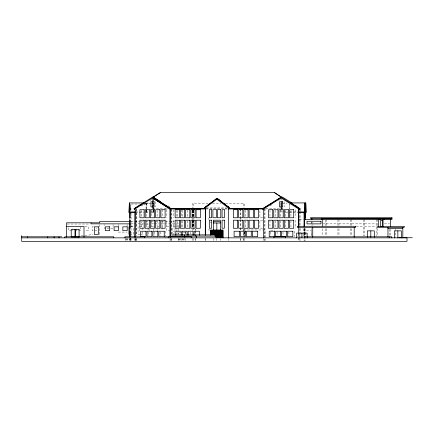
<?xml version="1.0" encoding="UTF-8"?>
<svg xmlns="http://www.w3.org/2000/svg" width="434" height="434" viewBox="0 0 434 434"><rect width="100%" height="100%" fill="white"/><g stroke="black" fill="none" stroke-linecap="round" stroke-linejoin="round"><path stroke-width="0.33" stroke-dasharray="2.17 1.63" d="M147.376 203.188L147.365 203.768L147.365 202.928L150.018 203.188M153.403 205.879L153.321 203.188L153.311 203.768L153.305 203.188L150.663 203.188M153.576 212.519L153.5 209.242M130.563 211.217L130.775 204.051L139.493 204.051M135.771 212.519L135.875 208.987M145.916 212.519L146.16 203.573M153.121 209.242L153.05 212.519M153.142 208.57L153.202 206.551M153.224 205.879L153.305 203.188M153.354 212.519L153.446 209.573M153.462 208.987L153.495 207.87L153.565 208.987M192.506 211.466L192.539 210.512M280.869 209.242L280.787 211.933L282.789 211.933M280.89 208.57L280.95 206.551M280.972 205.879L281.053 203.188L287.015 203.188M289.494 208.721L289.624 204.219M304.239 206.465L304.321 203.768M152.627 206.541L152.551 208.987L152.833 201.208M152.649 205.928L152.866 199.19M281.232 206.541L281.156 208.987L281.558 197.964M281.254 205.928L281.313 204.094M152.594 207.164L152.887 199.19M152.86 200.557L152.952 197.964M192.815 210.512L192.783 217.765M193.092 210.512L193.059 217.765M149.99 200.459L152.263 199.032M270.073 205.797L272.346 204.365M278.585 200.454L280.869 199.032M81.136 236.004L93.098 234.496M208.098 203.736L192.333 203.736L192.333 208.987M212.492 203.736L220.868 203.736M225.571 203.736L244.385 203.736L244.385 207.745M144.837 203.768L153.62 203.768M144.164 204.051L146.187 204.051M206.362 207.935L226.825 207.935M152.551 208.396L167.909 208.396M205.971 208.396L228.398 208.396M265.847 208.396L282.312 208.396M165.208 208.987L168.446 208.987M205.83 208.987L209.177 208.987M225.137 208.987L227.373 208.987M264.518 208.987L268.109 208.987M135.582 209.72L135.771 235.868M135.565 211.933L143.225 211.933M145.705 211.933L148.911 211.933M151.043 211.933L153.582 211.933M283.331 211.933L287.46 211.933M289.934 211.933L298.136 211.933M135.354 212.519L143.535 212.519M145.656 212.519L148.927 212.519M151.027 212.519L153.88 212.519L153.739 207.81M285.691 212.519L287.829 212.519M289.397 212.519L298.158 212.519M130.797 217.765L130.878 213.175M262.706 217.765L259.906 217.765L259.906 209.72M299.335 219.485L303.469 219.485M130.797 220.217L130.878 228.262L130.775 220.217M262.706 220.217L259.906 220.217L259.906 228.262L262.706 228.262M130.927 221.405L143.122 221.405M145.835 221.405L148.547 221.405M151.254 221.405L158.708 221.405M161.421 221.405L174.3 221.405M210.208 222.284L211.955 222.284M130.959 223.857L133.721 223.857M134.345 223.857L143.215 223.857M145.857 223.857L148.64 223.857M151.276 223.857L154.065 223.857M154.661 223.857L158.811 223.857M161.432 223.857L164.236 223.857M164.817 223.857L178.477 223.857L178.477 233.855M323.227 223.857L325.158 223.857M326.211 223.857L337.929 223.857M338.981 223.857L350.699 223.857M351.752 223.857L363.47 223.857M364.522 223.857L376.245 223.857M384.383 223.857L389.537 223.857M67.172 224.031L89.778 224.031M140.659 224.557L143.35 224.557M146.041 224.557L148.059 224.557L148.059 227.063M130.52 226.656L134.247 226.656M356.309 226.656L363.47 226.656M364.522 226.656L376.245 226.656M84.896 226.83L88.644 226.83L88.644 230.595L84.896 230.595M93.391 226.83L92.144 226.83L92.144 230.595L96.516 230.595L96.516 228.083M130.764 226.83L133.162 226.83L133.162 234.355L130.764 234.355M139.26 226.83L142.26 226.83L142.26 230.638M151.585 226.83L153.457 226.83L153.457 230.595M159.083 226.83L157.83 226.83L157.83 230.595M166.58 226.83L169.076 226.83M175.103 226.83L172.699 226.83L172.699 233.725M175.699 226.83L176.898 226.83L176.898 234.355M210.208 229.982L208.456 229.982L208.456 228.696M243.545 229.982L265.044 229.982L265.044 240.479M270.664 230.156L274.163 230.156L274.163 230.855M71.648 230.595L68.523 230.595L68.523 226.83M170.329 230.595L166.58 230.595L166.547 220.217M130.688 231.235L130.9 235.982L130.878 231.235M175.32 231.414L173.312 231.414L173.312 234.121M118.319 232.082L127.07 232.082M185.389 232.781L178.39 232.781L178.39 234.062M139.862 234.355L138.061 234.355L138.061 226.83M140.464 234.355L142.26 234.355L142.26 231.902M297.312 236.801L306.838 236.801M125.768 238.901L129.988 238.901M178.39 238.901L185.389 238.901M125.768 239.427L130.01 239.427M178.39 239.427L185.389 239.427M125.768 239.953L130.032 239.953M178.39 239.953L185.389 239.953M168.018 205.949L170.269 207.354M193.244 210.512L193.276 211.466M192.967 210.512L193 211.466M192.691 210.512L192.729 211.466M282.024 201.208L282.1 203.15M282.263 207.691L282.312 208.987M153.376 199.32L153.522 203.991M153.663 207.767L153.707 208.987M281.921 201.208L282.171 208.987M153.235 198.631L153.294 200.638M153.316 201.305L153.468 205.982M289.706 204.219L289.841 208.721M281.064 203.188L281.189 207.224M281.21 207.897L281.27 209.915M281.286 210.588L281.33 211.933M153.419 206.551L153.484 208.57M146.177 202.928L146.35 208.721M146.372 209.362L146.442 212.519L146.345 209.259M146.177 203.768L146.323 208.608M136.189 208.987L136.298 235.819M130.791 204.051L131.008 211.217M130.2 206.79L130.336 211.293M130.205 207.81L130.308 211.174M395.835 229.103L395.835 237.854M390.589 229.147L390.589 235.884M389.537 229.293L389.537 235.879M377.292 219.485L377.292 225.539M377.292 228.631L377.292 235.879M376.245 219.485L376.245 235.879M364.522 219.485L364.522 235.879M363.47 219.485L363.47 235.879M351.752 219.485L351.752 225.539M351.752 228.631L351.752 235.879M350.699 219.485L350.699 225.539M350.699 228.631L350.699 235.879M338.981 219.485L338.981 225.539M338.981 228.631L338.981 235.879M337.929 219.485L337.929 225.539M337.929 228.631L337.929 235.879M326.211 219.485L326.211 225.539M326.211 228.631L326.211 235.879M325.158 220.109L325.158 225.539M325.158 228.631L325.158 235.879M322.712 228.669L322.712 235.884M312.914 221.98L312.914 223.233M312.914 224.416L312.914 225.539M311.862 221.779L311.862 225.799M311.862 228.479L311.862 235.884M311.167 221.888L311.167 223.201M311.167 235.944L311.167 230.855L305.916 230.855L305.916 232.125M305.916 232.765L305.916 237.219M305.319 228.496L305.319 240.479M304.793 228.496L304.793 240.479M304.587 228.496L304.587 240.479M304.543 228.669L304.543 233.259M304.543 233.915L304.543 237.197M304.169 230.855L304.169 232.125M304.169 232.765L304.169 237.219M304.06 228.496L304.06 240.479M303.469 228.669L303.469 233.259M303.469 233.915L303.469 237.197M300.144 209.655L300.144 210.995M300.144 211.667L300.073 225.832M300.144 228.414L300.073 240.479M299.525 209.72L299.525 211.022M299.525 211.673L299.547 225.832M299.547 228.496L299.547 240.479M299.335 233.817L299.335 240.479M298.809 233.817L298.809 240.479M298.744 233.508L298.706 240.479M295.153 209.72L295.153 217.765M295.153 220.217L295.153 228.262M294.274 231.235L294.274 236.66M290.954 210.387L290.954 217.098M290.954 220.884L290.954 227.595M288.898 231.913L288.898 235.982M285.708 210.387L285.708 217.098M285.708 220.884L285.708 227.595M284.129 201.761L284.129 206.92M282.995 231.913L282.995 235.982M280.982 202.401L280.982 206.92M280.456 210.387L280.456 217.098M280.456 220.884L280.456 227.595M277.093 231.913L277.093 235.982M275.21 210.387L275.21 217.098M275.21 220.884L275.21 227.595M270.664 232.125L270.664 237.219M269.964 210.387L269.964 217.098M269.964 220.217L269.964 227.595M264.973 208.987L264.973 240.479M264.724 208.987L264.724 240.479M263.536 238.467L263.568 240.479M245.568 210.387L245.568 217.098M245.568 220.884L245.568 227.595M244.385 229.119L244.385 230.459M244.385 231.127L244.385 235.803M244.385 238.472L244.385 240.479M244.32 232.071L244.32 236.66M244.163 232.071L244.163 236.004M244.044 232.071L244.044 236.66M243.859 229.982L243.886 236.004M243.859 238.51L243.859 240.479M243.545 228.626L243.545 235.884M243.545 238.51L243.545 240.479M243.403 203.736L243.403 207.674M240.745 208.987L240.745 219.034M240.745 219.707L240.745 227.074M240.745 227.747L240.745 230.427M240.745 238.467L240.745 240.479M240.61 208.987L240.61 219.034M240.61 219.707L240.61 227.074M240.61 227.747L240.61 230.427M240.61 238.467L240.61 240.479M228.398 238.467L228.382 240.479M220.336 238.51L220.336 240.479M216.837 238.51L216.837 240.479M213.338 238.51L213.338 240.479M208.456 218.199L208.456 219.485M205.309 238.467L205.309 240.479M205.293 238.467L205.293 240.479M195.273 229.087L195.273 230.427M195.273 231.094L195.273 233.78M195.273 238.467L195.273 240.479M195.132 229.087L195.132 230.427M195.132 231.094L195.132 233.78M195.132 238.467L195.132 240.479M193.314 203.736L193.314 207.745M193.314 210.419L193.314 219.099M193.314 219.772L193.276 227.595M193.314 227.785L193.314 230.459M193.314 238.472L193.314 240.479M193.195 210.485L193.217 217.765M193.217 220.217L193.195 228.262M193.141 210.485L193.141 217.765M193.141 220.884L193.141 228.262M193.059 220.217L193.059 227.595M192.918 210.485L193 217.136M192.94 220.884L192.918 228.262M192.864 210.485L192.864 217.765M192.848 220.884L192.864 228.262M192.783 220.884L192.783 228.262M192.663 210.674L192.729 217.136M192.729 220.217L192.663 227.595M192.593 209.817L192.571 217.119M192.642 220.217L192.571 227.595M192.474 210.327L192.474 228.414M192.474 229.087L192.474 230.427M192.474 238.467L192.474 240.479M190.455 232.092L190.455 234.121M187.656 210.387L187.656 217.098M187.656 220.884L187.656 227.595M185.774 232.092L185.774 234.121M185.389 231.414L185.389 234.062M185.389 238.51L185.389 240.479M182.405 210.387L182.405 217.098M182.405 220.884L182.405 227.595M181.889 238.554L181.889 240.479M181.358 209.72L181.358 217.098M181.358 220.884L181.358 227.595M178.39 238.51L178.39 240.479M177.989 232.092L177.989 234.121M177.159 210.387L177.159 217.098M177.159 220.884L177.159 227.595M176.112 210.387L176.112 217.098M176.112 220.217L176.112 227.595M174.978 228.642L174.978 233.904M173.312 209.72L173.312 217.765M173.312 220.217L173.312 228.262M171.538 208.987L171.538 233.78M171.538 238.467L171.538 240.479M171.294 209.655L171.294 235.119M171.294 238.467L171.294 240.479M170.953 226.83L170.953 230.595M170.133 238.467L170.133 240.479M170.101 238.467L170.101 240.479M166.547 209.72L166.547 217.765M165.669 231.235L165.669 235.982M162.349 209.72L162.349 217.098M162.349 220.884L162.349 227.595M162.207 226.83L162.207 230.595M160.292 231.913L160.292 235.982M157.103 210.387L157.103 217.098M157.103 220.884L157.103 227.595M155.524 201.761L155.524 206.92M154.39 231.913L154.39 235.982M152.377 202.401L152.377 206.92M151.851 209.72L151.851 217.098M151.851 220.884L151.851 227.595M149.084 228.713L149.084 230.595M148.488 231.913L148.488 235.982M148.059 227.693L148.059 230.828M146.605 210.387L146.605 217.098M146.605 220.884L146.605 227.595M142.059 231.913L142.059 235.982M141.359 210.387L141.359 217.098M141.359 220.884L141.359 227.595M139.314 228.946L139.314 232.082M136.368 208.987L136.368 235.787M136.368 238.467L136.368 240.479M136.298 238.478L136.298 240.479M135.771 238.505L135.771 240.479M135.56 238.505L135.56 240.479M135.034 238.478L135.034 240.479M134.931 238.901L134.931 240.479M131.046 213.186L131.046 235.852M131.046 238.51L131.046 240.479M130.797 213.175L130.775 217.765M130.52 238.51L130.52 240.479M130.314 237.854L130.314 240.479M130.146 238.51L130.146 240.479M130.075 237.854L130.032 240.479M129.788 238.478L129.788 240.479M127.07 224.557L127.07 226.439M125.768 238.51L125.768 240.479M118.319 224.557L118.319 226.439M113.073 224.557L113.073 228.317L104.323 228.317L104.323 224.557M99.749 224.698L99.749 236.053M80.767 226.83L80.767 230.595L76.395 230.595L76.395 228.713M72.896 228.713L72.896 230.595M300.93 208.765L300.561 209.356L300.93 208.765M145.444 203.296L141.473 205.787L145.444 203.307"/><path stroke-width="0.65" d="M305.319 219.843L305.021 202.928L304.76 212.519L304.749 211.933L298.804 211.933L298.809 212.519L306.019 212.519L305.758 202.928L290.726 202.928L299.861 208.765L299.286 209.356L281.107 197.964L262.928 209.356L262.554 208.765L281.107 197.139L282.572 197.139L292.69 203.481M135.034 237.148L135.034 212.519L129.088 212.519L129.348 202.928L143.73 202.928M129.088 212.519L129.348 203.768L129.554 210.501M305.758 202.928L305.493 212.519L305.487 211.933M134.323 209.356L152.513 197.964L170.681 209.356L171.05 208.765L152.502 197.139L133.949 208.765L134.545 209.356M299.286 209.356L299.883 208.765M212.394 201.87L217.222 198.311L229.396 207.799L228.924 208.358L216.837 199.19L204.723 208.358L204.3 207.799L216.826 198.311L221.329 201.414M204.349 207.799L211.325 202.662M281.715 197.253L274.57 192.647L160.292 192.647L153.294 197.139L158.03 200.041M263.536 237.799L263.568 208.987L262.928 209.356M134.714 208.423L143.643 202.928M160.292 192.647L152.963 197.139L170.508 208.396M263.199 208.396L276.832 200.041M277.972 199.342L280.809 197.606M281.378 197.253L274.57 192.647M152.502 197.139L153.967 197.139M152.502 197.964L170.681 209.356M205.347 207.935L205.293 235.119M228.436 207.935L228.398 237.799M170.123 208.396L205.309 208.396M228.382 208.396L263.834 208.396M135.142 208.987L134.931 237.181M228.382 208.987L263.568 208.987M129.077 211.933L135.028 211.933L135.034 212.519M130.249 221.405L99.749 221.405L99.749 222.805L66.51 222.805L66.51 237.197M213.338 222.984L220.336 222.984M130.281 223.857L91.004 223.857L91.004 222.805M66.51 226.483L84.006 226.483L84.006 237.186M130.167 226.83L128.963 226.83L128.963 234.355L130.167 234.355M387.963 228.403L402.833 228.403M210.729 230.53L222.973 230.53M210.729 231.056L222.973 231.056M210.729 231.577L222.973 231.577M210.729 232.103L222.973 232.103M210.729 232.629L222.973 232.629M210.729 233.156L222.973 233.156M210.729 233.676L222.973 233.676M210.729 234.203L222.973 234.203M210.729 234.729L222.973 234.729M172.032 234.881L215.389 234.881M215.242 235.255L222.973 235.255M215.242 235.776L222.973 235.776M170.974 236.101L216.447 236.101M215.242 236.302L222.973 236.302M21.7 236.801L61.785 236.801M164.41 236.801L191.795 236.801L191.795 237.854M216.528 236.828L222.973 236.828M306.74 236.801L391.799 236.801L391.799 237.854M216.528 237.355L222.973 237.355M398.803 237.729L412.3 237.729M21.7 237.854L407.005 237.854L407.005 241.353L21.7 241.353L21.7 235.619M159.164 200.736L160.868 201.783M290.726 202.928L296.867 206.703M297.984 207.392L299.097 208.076M281.107 197.139L299.655 208.765M295.462 205.483L297.176 206.579M223.955 203.405L225.002 204.197M227.628 206.188L228.675 206.98M216.826 198.311L229.347 207.799M305.758 203.768L306.019 212.519M305.021 203.768L305.286 212.519M304.446 207.81L304.587 226.499M129.348 202.928L129.544 209.362M402.833 227.356L402.833 237.854M401.347 237.854L401.347 230.855L394.349 230.855L394.349 237.854M397.848 230.855L397.848 237.854M390.589 218.432L390.589 226.7M389.51 236.801L389.51 237.854M387.963 227.356L387.963 237.176M384.464 218.785L384.464 219.485M383.065 219.485L383.065 226.7M380.092 218.785L380.092 219.485M378.692 219.485L378.692 226.7M374.309 237.219L374.309 230.855L367.31 230.855L367.31 237.219M370.81 230.855L370.81 237.219M354.198 227.356L354.198 237.197M322.712 219.485L322.712 226.043M321.312 219.485L321.312 218.785L391.989 218.785L391.989 219.485L304.543 219.485L304.543 226.043M312.74 227.356L312.74 237.219M311.862 218.432L311.862 219.772M307.163 237.854L307.163 233.129L296.666 233.129L296.666 237.854M305.151 212.519L305.151 217.765L304.961 212.519M305.069 212.519L305.048 217.765M304.793 212.519L304.793 219.843M304.418 212.519L304.418 217.765L304.229 212.519M304.418 226.06L304.418 220.217L304.229 226.06M304.31 212.519L304.332 217.765M304.31 220.217L304.332 226.06M304.06 212.519L304.06 226.499M301.918 233.129L301.918 237.854M298.809 226.499L298.706 208.987L298.744 233.508M285.626 237.854L285.626 236.801L273.925 236.801L273.925 237.854M222.973 237.875L222.973 230.004L210.729 230.004L210.729 235.255M220.336 229.982L220.336 220.184L213.338 220.184L213.338 229.982M216.837 222.984L216.837 229.982M216.061 236.101L216.061 237.854M215.112 234.881L215.112 236.101M205.309 235.119L205.309 208.987L170.101 208.987L170.101 237.127M199.439 235.304L199.439 231.235L194.063 231.235L194.063 235.304M196.331 236.101L196.331 237.854M195.761 234.881L195.761 236.101M193.011 235.304L193.011 231.235L188.161 231.235L188.161 235.304M187.108 235.304L187.108 231.235L182.258 231.235L182.258 235.304M184.781 236.101L184.781 237.268M184.369 234.881L184.369 236.101M181.206 235.304L181.206 231.235L175.83 231.235L175.83 235.304M170.133 208.987L170.133 237.127M168.62 236.801L168.62 237.854M144.788 237.854L144.788 236.801L124.954 236.801L124.954 237.854M129.956 212.519L129.956 217.765M129.956 220.217L129.956 228.262M129.788 212.519L129.788 237.148M113.773 237.854L113.773 236.801L64.785 236.801L64.785 237.854M78.782 236.801L78.782 237.854M58.991 236.801L58.991 237.854M54.125 236.801L54.125 237.854M47.756 236.801L47.756 237.854M27.402 236.801L27.402 237.854M213.338 222.11A7.438 7.432 0 0 1 220.336 222.11M154.092 201.761L150.94 201.761L150.94 206.92L154.092 206.92L154.092 201.761M282.697 201.761L279.545 201.761L279.545 206.92L282.697 206.92L282.697 201.761M211.591 209.687L209.318 209.687L209.318 217.732L211.591 217.732L211.591 209.687M216.316 209.687L212.904 209.687L212.904 217.732L216.316 217.732L216.316 209.687M220.776 209.687L217.363 209.687L217.363 217.732L220.776 217.732L220.776 209.687M224.362 209.687L222.083 209.687L222.083 217.732L224.362 217.732L224.362 209.687M144.121 209.72L139.922 209.72L139.922 217.765L144.121 217.765L144.121 209.72M149.367 209.72L145.168 209.72L145.168 217.765L149.367 217.765L149.367 209.72M154.612 209.72L150.414 209.72L150.414 217.765L154.612 217.765L154.612 209.72M159.858 209.72L155.665 209.72L155.665 217.765L159.858 217.765L159.858 209.72M165.11 209.72L160.911 209.72L160.911 217.765L165.11 217.765L165.11 209.72M179.329 209.72L175.13 209.72L175.13 217.765L179.329 217.765L179.329 209.72M184.575 209.72L180.376 209.72L180.376 217.765L184.575 217.765L184.575 209.72M189.821 209.72L185.622 209.72L185.622 217.765L189.821 217.765L189.821 209.72M195.067 209.72L190.873 209.72L190.873 217.765L195.067 217.765L195.067 209.72M200.318 209.72L196.119 209.72L196.119 217.765L200.318 217.765L200.318 209.72M237.588 209.72L233.389 209.72L233.389 217.765L237.588 217.765L237.588 209.72M242.834 209.72L238.635 209.72L238.635 217.765L242.834 217.765L242.834 209.72M248.08 209.72L243.886 209.72L243.886 217.765L248.08 217.765L248.08 209.72M253.331 209.72L249.132 209.72L249.132 217.765L253.331 217.765L253.331 209.72M258.577 209.72L254.378 209.72L254.378 217.765L258.577 217.765L258.577 209.72M272.726 209.72L268.527 209.72L268.527 217.765L272.726 217.765L272.726 209.72M277.972 209.72L273.773 209.72L273.773 217.765L277.972 217.765L277.972 209.72M283.218 209.72L279.019 209.72L279.019 217.765L283.218 217.765L283.218 209.72M288.469 209.72L284.27 209.72L284.27 217.765L288.469 217.765L288.469 209.72M293.715 209.72L289.516 209.72L289.516 217.765L293.715 217.765L293.715 209.72M391.989 217.732L310.462 217.732L310.462 218.432L391.989 218.432L391.989 217.732M211.591 220.184L209.318 220.184L209.318 228.23L211.591 228.23L211.591 220.184M224.362 220.184L222.083 220.184L222.083 228.23L224.362 228.23L224.362 220.184M144.121 220.217L139.922 220.217L139.922 228.262L144.121 228.262L144.121 220.217M149.367 220.217L145.168 220.217L145.168 228.262L149.367 228.262L149.367 220.217M154.612 220.217L150.414 220.217L150.414 228.262L154.612 228.262L154.612 220.217M159.858 220.217L155.665 220.217L155.665 228.262L159.858 228.262L159.858 220.217M165.11 220.217L160.911 220.217L160.911 228.262L165.11 228.262L165.11 220.217M179.329 220.217L175.13 220.217L175.13 228.262L179.329 228.262L179.329 220.217M184.575 220.217L180.376 220.217L180.376 228.262L184.575 228.262L184.575 220.217M189.821 220.217L185.622 220.217L185.622 228.262L189.821 228.262L189.821 220.217M195.067 220.217L190.873 220.217L190.873 228.262L195.067 228.262L195.067 220.217M200.318 220.217L196.119 220.217L196.119 228.262L200.318 228.262L200.318 220.217M237.588 220.217L233.389 220.217L233.389 228.262L237.588 228.262L237.588 220.217M242.834 220.217L238.635 220.217L238.635 228.262L242.834 228.262L242.834 220.217M248.08 220.217L243.886 220.217L243.886 228.262L248.08 228.262L248.08 220.217M253.331 220.217L249.132 220.217L249.132 228.262L253.331 228.262L253.331 220.217M258.577 220.217L254.378 220.217L254.378 228.262L258.577 228.262L258.577 220.217M272.726 220.217L268.527 220.217L268.527 228.262L272.726 228.262L272.726 220.217M277.972 220.217L273.773 220.217L273.773 228.262L277.972 228.262L277.972 220.217M283.218 220.217L279.019 220.217L279.019 228.262L283.218 228.262L283.218 220.217M288.469 220.217L284.27 220.217L284.27 228.262L288.469 228.262L288.469 220.217M293.715 220.217L289.516 220.217L289.516 228.262L293.715 228.262L293.715 220.217M382.3 220.418L380.547 220.418L380.547 226.543L382.3 226.543L382.3 220.418M320.986 221.253L306.99 221.253L306.99 223.879L320.986 223.879L320.986 221.253M355.598 226.304L297.344 226.304L297.344 227.356L355.598 227.356L355.598 226.304M404.233 226.656L377.292 226.656L377.292 227.356L404.233 227.356L404.233 226.656M98.523 226.83L94.324 226.83L94.324 234.355L98.523 234.355L98.523 226.83M109.721 226.83L105.348 226.83L105.348 230.595L109.721 230.595L109.721 226.83M118.466 226.83L114.093 226.83L114.093 230.595L118.466 230.595L118.466 226.83M127.216 226.83L122.844 226.83L122.844 230.595L127.216 230.595L127.216 226.83M74.995 229.434L71.214 229.434L71.214 236.959L74.995 236.959L74.995 229.434M79.086 229.434L75.31 229.434L75.31 236.959L79.086 236.959L79.086 229.434M129.929 231.235L129.88 236.66L129.934 231.235M145.998 231.235L140.621 231.235L140.621 236.66L145.998 236.66L145.998 231.235M151.9 231.235L147.05 231.235L147.05 236.66L151.9 236.66L151.9 231.235M157.808 231.235L152.952 231.235L152.952 236.66L157.808 236.66L157.808 231.235M164.236 231.235L158.855 231.235L158.855 236.66L164.236 236.66L164.236 231.235M239.465 231.235L234.089 231.235L234.089 236.66L239.465 236.66L239.465 231.235M245.373 231.235L240.517 231.235L240.517 236.66L245.373 236.66L245.373 231.235M251.275 231.235L246.42 231.235L246.42 236.66L251.275 236.66L251.275 231.235M257.704 231.235L252.322 231.235L252.322 236.66L257.704 236.66L257.704 231.235M274.603 231.235L269.226 231.235L269.226 236.66L274.603 236.66L274.603 231.235M280.51 231.235L275.655 231.235L275.655 236.66L280.51 236.66L280.51 231.235M286.413 231.235L281.558 231.235L281.558 236.66L286.413 236.66L286.413 231.235M292.841 231.235L287.46 231.235L287.46 236.66L292.841 236.66L292.841 231.235"/></g></svg>
